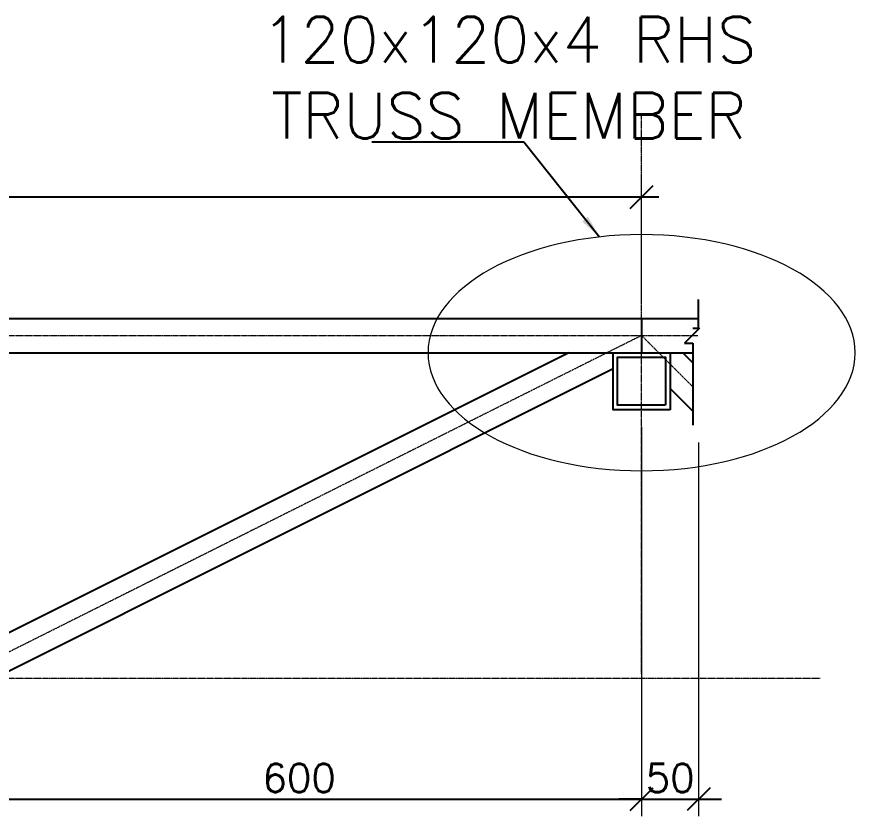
# Model space of a CAD drawing. Extents: x 60675 to 406257, y -6788 to 756297.
# Drawn here: x 394203 to 394938, y 746656 to 747356 of the extents above; entities that cross this region are included whole.
import ezdxf

# ---------------------------------------------------------------- set-up
doc = ezdxf.new("R2010")
doc.units = 0
doc.linetypes.add('CENTER2', pattern=[1.125, 0.75, -0.125, 0.125, -0.125])
doc.linetypes.add('CENTERX2', pattern=[101.6, 63.5, -12.7, 12.7, -12.7])
doc.layers.get('0').update_dxf_attribs({"linetype": 'CONTINUOUS'})
doc.layers.get('Defpoints').update_dxf_attribs({"linetype": 'CONTINUOUS'})
for name, color, linetype, lineweight in [('Axis', 144, 'CENTERX2', 9), ('DIM', 247, 'CONTINUOUS', 20), ('HACH', 252, 'CONTINUOUS', 5), ('TEXT', 7, 'CONTINUOUS', 25)]:
    doc.layers.add(name, color=color, linetype=linetype, lineweight=lineweight)
doc.layers.add('TRUSS-LAYOUT', color=30, linetype='CONTINUOUS')
doc.styles.add('normal 2.5', font='romans.shx')
doc.styles.add('TEXT50-2.25', font='romans.shx')
doc.dimstyles.new('DIM-10', dxfattribs={"dimtxt": 25, "dimasz": 20, "dimexe": 15, "dimexo": 15, "dimgap": 6, "dimtad": 1, "dimdec": 0, "dimzin": 0, "dimdsep": 46, "dimtxsty": 'TEXT50-2.25', "dimblk1": 'OBLIQUE', "dimblk2": 'OBLIQUE', "dimsah": 1, "dimcen": 5, "dimdle": 15, "dimclrd": 9, "dimclre": 9, "dimclrt": 3, "dimadec": 0, "dimazin": 0, "dimtfac": 1, "dimtdec": 0, "dimtix": 1, "dimtmove": 0, "dimatfit": 0, "dimfxl": 1, "dimtolj": 1, "dimtzin": 0, "dimlwe": -1, "dimarcsym": 0})

# ---------------------------------------------------------------- blocks, each defined once
blk = doc.blocks.new('_Oblique')
at = {"color": 0, "linetype": 'ByBlock', "lineweight": -2}
blk.add_line((-0.5, -0.5), (0.5, 0.5), dxfattribs=at)
blk = doc.blocks.new('*D123')
at = {"layer": 'Defpoints', "color": 0, "lineweight": 25}
for p in [(394751.02, 747011.94), (394800.98, 746998.44), (394800.98, 746671)]:
    blk.add_point(p, dxfattribs=at)
at = {"layer": 'DIM', "color": 9}
for p, q in [((394751.02, 746996.94), (394751.02, 746656)), ((394800.98, 746983.44), (394800.98, 746656))]:
    blk.add_line(p, q, dxfattribs=at)
at = {"layer": 'DIM', "color": 9, "lineweight": -2}
for p, q in [((394751.02, 746671), (394731.02, 746671)), ((394751.02, 746671), (394800.98, 746671)), ((394800.98, 746671), (394820.98, 746671))]:
    blk.add_line(p, q, dxfattribs=at)
at = {"layer": 'DIM', "color": 9, "lineweight": -2, "xscale": 20, "yscale": 20, "zscale": 20}
blk.add_blockref('_Oblique', (394751.02, 746671), dxfattribs=at)
at = {"layer": 'DIM', "color": 9, "lineweight": -2, "xscale": 20, "yscale": 20, "zscale": 20, "rotation": 180}
blk.add_blockref('_Oblique', (394800.98, 746671), dxfattribs=at)
at = {"layer": 'DIM', "color": 3, "insert": (394776, 746689.5), "char_height": 25, "attachment_point": 5, "style": 'TEXT50-2.25'}
blk.add_mtext('\\A1;50', dxfattribs=at)
blk = doc.blocks.new('*D128')
at = {"layer": 'Defpoints', "color": 0, "lineweight": 25}
for p in [(394150.81, 746776.94), (394751.02, 746780.64), (394751.02, 746671)]:
    blk.add_point(p, dxfattribs=at)
at = {"layer": 'DIM', "color": 9}
for p, q in [((394150.81, 746761.94), (394150.81, 746656)), ((394751.02, 746765.64), (394751.02, 746656))]:
    blk.add_line(p, q, dxfattribs=at)
at = {"layer": 'DIM', "color": 9, "lineweight": -2}
blk.add_line((394135.81, 746671), (394766.02, 746671), dxfattribs=at)
at = {"layer": 'DIM', "color": 9, "lineweight": -2, "xscale": 20, "yscale": 20, "zscale": 20, "rotation": 180}
blk.add_blockref('_Oblique', (394150.81, 746671), dxfattribs=at)
at = {"layer": 'DIM', "color": 9, "lineweight": -2, "xscale": 20, "yscale": 20, "zscale": 20}
blk.add_blockref('_Oblique', (394751.02, 746671), dxfattribs=at)
at = {"layer": 'DIM', "color": 3, "insert": (394450.92, 746689.5), "char_height": 25, "attachment_point": 5, "style": 'TEXT50-2.25'}
blk.add_mtext('\\A1;600', dxfattribs=at)
blk = doc.blocks.new('*D131')
at = {"layer": 'Defpoints', "color": 0, "lineweight": 25}
for p in [(394751.02, 747198.34), (389350.81, 747091.94), (394751.02, 747091.94)]:
    blk.add_point(p, dxfattribs=at)
at = {"layer": 'DIM', "color": 9}
for p, q in [((389350.81, 747106.94), (389350.81, 747213.34)), ((394751.02, 747106.94), (394751.02, 747213.34))]:
    blk.add_line(p, q, dxfattribs=at)
at = {"layer": 'DIM', "color": 9, "lineweight": -2}
blk.add_line((389335.81, 747198.34), (394766.02, 747198.34), dxfattribs=at)
at = {"layer": 'DIM', "color": 9, "lineweight": -2, "xscale": 20, "yscale": 20, "zscale": 20, "rotation": 180}
blk.add_blockref('_Oblique', (389350.81, 747198.34), dxfattribs=at)
at = {"layer": 'DIM', "color": 9, "lineweight": -2, "xscale": 20, "yscale": 20, "zscale": 20}
blk.add_blockref('_Oblique', (394751.02, 747198.34), dxfattribs=at)
at = {"layer": 'DIM', "color": 3, "insert": (392050.92, 747216.84), "char_height": 25, "attachment_point": 5, "style": 'TEXT50-2.25'}
blk.add_mtext('\\A1;5400', dxfattribs=at)

msp = doc.modelspace()

# ---------------------------------------------------------------- linework, layer by layer
at = {"ltscale": 0.03}
for p, q in [((394800.97797, 747083.55663), (394800.97797, 747108.55264)), ((394801.76737, 747083.55663), (394788.70298, 747070.33142)), ((394795.97797, 747083.55663), (394801.76737, 747083.55663)), ((394788.70298, 747070.33142), (394795.97797, 747070.33142)), ((394795.97797, 747070.33142), (394795.97797, 746998.44313))]:
    msp.add_line(p, q, dxfattribs=at)
at = {"layer": 'Axis', "linetype": 'CENTER2'}
for p, q in [((394750.81115, 746780.63713), (394750.81115, 747271.82131)), ((394751.02436, 746780.63713), (394751.02436, 747271.82131)), ((394751.02436, 746780.63713), (394751.02436, 747271.82131)), ((391135.81115, 747076.94403), (394800.23517, 747076.94403)), ((391135.81115, 746776.94403), (394907.40545, 746776.94403))]:
    msp.add_line(p, q, dxfattribs=at)
for points in [[(394750.81115, 747076.94403), (394150.81115, 746776.94403)], [(394751.02436, 747076.94403), (394795.97797, 747031.99041)]]:
    msp.add_lwpolyline(points, dxfattribs=at)
at = {"layer": 'HACH', "ltscale": 3, "extrusion": (0, 0, -1)}
msp.add_ellipse((394751.02436, 747061.94403), major_axis=(187.18273, 0), ratio=0.55243619, start_param=-3.141592654, end_param=3.141592654, dxfattribs=at)
at = {"layer": 'TRUSS-LAYOUT'}
for p, q in [((391135.81115, 747091.94403), (394800.97797, 747091.94403)), ((394751.02436, 747091.94403), (394751.02436, 747061.94403)), ((391135.81115, 747061.94403), (394795.97797, 747061.94403))]:
    msp.add_line(p, q, dxfattribs=at)
for points in [[(394687.27013, 747061.94403), (394147.27013, 746791.94403)], [(394787.23756, 747061.94403), (394795.97797, 747053.20362)], [(394726.02436, 747047.78012), (394154.35217, 746761.94403)], [(394776.02436, 747030.73083), (394795.97797, 747010.77721)]]:
    msp.add_lwpolyline(points, dxfattribs=at)
for points in [[(394776.02436, 747011.94403), (394726.02436, 747011.94403), (394726.02436, 747061.94403), (394776.02436, 747061.94403)], [(394771.52436, 747015.94403), (394730.02436, 747015.94403), (394730.02436, 747057.94403), (394772.02436, 747057.94403), (394772.02436, 747016.44403)]]:
    msp.add_lwpolyline(points, close=True, dxfattribs=at)

# ---------------------------------------------------------------- texts
at = {"layer": 'TEXT', "insert": (394634.63793, 747302.79978), "char_height": 40, "attachment_point": 5, "style": 'normal 2.5'}
msp.add_mtext('120x120x4 RHS \\PTRUSS MEMBER', dxfattribs=at)

# ---------------------------------------------------------------- dimensions: what is measured, and where the dimension line sits
at = {"layer": 'DIM'}
for base, p1, p2, picture, middle in [((394751.02436, 747198.34275), (389350.81115, 747091.94403), (394751.02436, 747091.94403), '*D131', (392050.91775, 747216.84275)), ((394800.97797, 746671.0019), (394751.02436, 747011.94403), (394800.97797, 746998.44313), '*D123', (394776.00116, 746689.5019)), ((394751.02436, 746671.0019), (394150.81115, 746776.94403), (394751.02436, 746780.63713), '*D128', (394450.91775, 746689.5019))]:
    dim = msp.add_linear_dim(base=base, p1=p1, p2=p2, dimstyle='DIM-10', override={"dimtmove": 1}, dxfattribs=at)
    dim.commit()
    dim.dimension.update_dxf_attribs({"geometry": picture, "text_midpoint": middle})

# ---------------------------------------------------------------- leaders
at = {"layer": 'TEXT', "ltscale": 3}
msp.add_leader([(394713.9491, 747163.30185), (394647.8774, 747246.40398), (394514.73349, 747246.40398)], dimstyle='DIM-10', dxfattribs=at)

doc.saveas('drawing.dxf')
